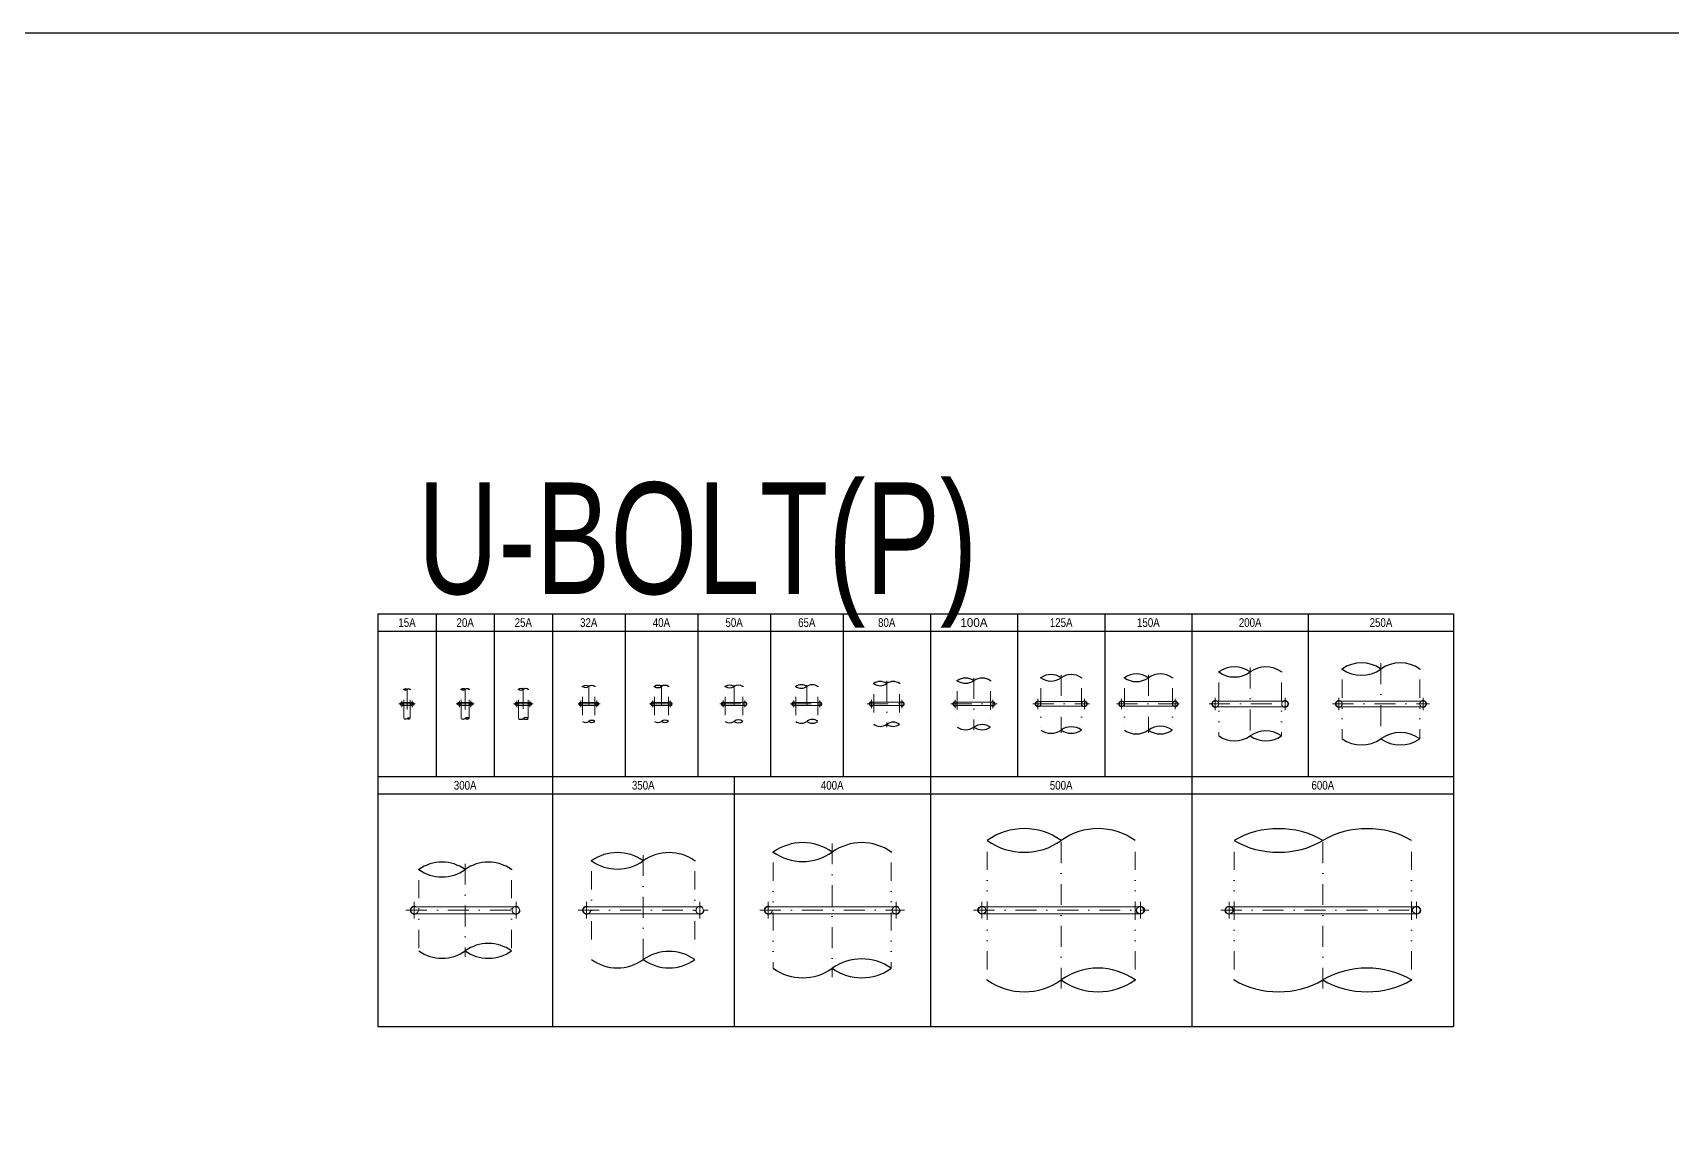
# Model space of a CAD drawing. Extents: x 0 to 90799, y 0 to 77868.
# Drawn here: x 16684 to 22320, y 13221 to 16988 of the extents above; entities that cross this region are included whole.
import ezdxf
from ezdxf.enums import TextEntityAlignment as Align

# ---------------------------------------------------------------- set-up
doc = ezdxf.new("R2010")
doc.units = 0
doc.header["$LTSCALE"] = 30
doc.header["$MEASUREMENT"] = 0
doc.linetypes.add('DGN Style 4', pattern=[4.8, 2.4, -1.2, 0, -1.2])
doc.linetypes.add('DGN Style 6', pattern=[5.7, 0, -1.2, 2.1, -1.2, 0, -1.2])
for name, color, linetype, lineweight in [('L(c)', 1, 'DGN Style 4', 5), ('L(txt)', 2, 'Continuous', 13), ('m_a1', 6, 'Continuous', 5), ('m_a2', 6, 'DGN Style 6', 5)]:
    doc.layers.add(name, color=color, linetype=linetype, lineweight=lineweight)
doc.styles.add('Style-ENGINEERING', font='ENGINEERING.shx')

# ---------------------------------------------------------------- blocks, each defined once
blk = doc.blocks.new('*U969')
for centre in [(-17.5, 0), (17.5, 0)]:
    blk.add_circle(centre, 6)
at = {"layer": 'L(c)'}
for p, q in [((-17.5, 11), (-17.5, -11)), ((17.5, 11), (17.5, -11)), ((-28.5, 0), (28.5, 0))]:
    blk.add_line(p, q, dxfattribs=at)
at = {"layer": 'm_a1'}
for p, q in [((-17.5, 5), (17.5, 5)), ((-17.5, -5), (17.5, -5))]:
    blk.add_line(p, q, dxfattribs=at)
for centre, start, end in [((-17.5, 0), 89.9998, 270.0002), ((17.5, 0), 270.0002, 89.9998)]:
    blk.add_arc(centre, 5, start, end, dxfattribs=at)
blk = doc.blocks.new('*U970')
for centre in [(-20, 0), (20, 0)]:
    blk.add_circle(centre, 6)
at = {"layer": 'L(c)'}
for p, q in [((-20, 11), (-20, -11)), ((20, 11), (20, -11)), ((-31, 0), (31, 0))]:
    blk.add_line(p, q, dxfattribs=at)
at = {"layer": 'm_a1'}
for p, q in [((-20, 5), (20, 5)), ((-20, -5), (20, -5))]:
    blk.add_line(p, q, dxfattribs=at)
for centre, start, end in [((-20, 0), 89.9998, 270.0002), ((20, 0), 270.0002, 89.9998)]:
    blk.add_arc(centre, 5, start, end, dxfattribs=at)
blk = doc.blocks.new('*U971')
for centre in [(-22.5, 0), (22.5, 0)]:
    blk.add_circle(centre, 6)
at = {"layer": 'L(c)'}
for p, q in [((-33.5, 0), (33.5, 0)), ((-22.5, 11), (-22.5, -11)), ((22.5, 11), (22.5, -11))]:
    blk.add_line(p, q, dxfattribs=at)
at = {"layer": 'm_a1'}
for p, q in [((-22.5, 5), (22.5, 5)), ((-22.5, -5), (22.5, -5))]:
    blk.add_line(p, q, dxfattribs=at)
for centre, start, end in [((-22.5, 0), 89.9998, 270.0002), ((22.5, 0), 269.9998, 90.0002)]:
    blk.add_arc(centre, 5, start, end, dxfattribs=at)
blk = doc.blocks.new('*U972')
for centre in [(-27.5, 0), (27.5, 0)]:
    blk.add_circle(centre, 6.25)
at = {"layer": 'L(c)'}
for p, q in [((38.8, 0), (-38.7, 0)), ((-27.5, 11.3), (-27.5, -11.2)), ((27.5, 11.3), (27.5, -11.2))]:
    blk.add_line(p, q, dxfattribs=at)
at = {"layer": 'm_a1'}
for p, q in [((27.5, 5), (-27.5, 5)), ((27.5, -5), (-27.5, -5))]:
    blk.add_line(p, q, dxfattribs=at)
for centre, start, end in [((-27.5, 0), 89.9998, 270.0002), ((27.5, 0), 270.0002, 89.9998)]:
    blk.add_arc(centre, 5, start, end, dxfattribs=at)
blk = doc.blocks.new('*U973')
for centre in [(-30, 0), (30, 0)]:
    blk.add_circle(centre, 6.5)
at = {"layer": 'L(c)'}
for p, q in [((-30, 11.5), (-30, -11.5)), ((30, 11.5), (30, -11.5)), ((-41.5, 0), (41.5, 0))]:
    blk.add_line(p, q, dxfattribs=at)
at = {"layer": 'm_a1'}
for p, q in [((-30, 5), (30, 5)), ((-30, -5), (30, -5))]:
    blk.add_line(p, q, dxfattribs=at)
for centre, start, end in [((-30, 0), 89.9998, 270.0002), ((30, 0), 269.9998, 90.0002)]:
    blk.add_arc(centre, 5, start, end, dxfattribs=at)
blk = doc.blocks.new('*U974')
for centre in [(-37.5, 0), (37.5, 0)]:
    blk.add_circle(centre, 6.5)
at = {"layer": 'L(c)'}
for p, q in [((-49, 0), (49, 0)), ((-37.5, 11.5), (-37.5, -11.5)), ((37.5, 11.5), (37.5, -11.5))]:
    blk.add_line(p, q, dxfattribs=at)
at = {"layer": 'm_a1'}
for p, q in [((-37.5, 5), (37.5, 5)), ((-37.5, -5), (37.5, -5))]:
    blk.add_line(p, q, dxfattribs=at)
for centre, start, end in [((-37.5, 0), 89.9998, 270.0002), ((37.5, 0), 269.9998, 90.0002)]:
    blk.add_arc(centre, 5, start, end, dxfattribs=at)
blk = doc.blocks.new('*U975')
for centre in [(-45, 0), (45, 0)]:
    blk.add_circle(centre, 6.5)
at = {"layer": 'L(c)'}
for p, q in [((-56.5, 0), (56.5, 0)), ((-45, 11.5), (-45, -11.5)), ((45, 11.5), (45, -11.5))]:
    blk.add_line(p, q, dxfattribs=at)
at = {"layer": 'm_a1'}
for p, q in [((-45, 5), (45, 5)), ((-45, -5), (45, -5))]:
    blk.add_line(p, q, dxfattribs=at)
for centre, start, end in [((-45, 0), 90, 270), ((45, 0), 270, 90)]:
    blk.add_arc(centre, 5, start, end, dxfattribs=at)
blk = doc.blocks.new('*U976')
for centre in [(-52.5, 0), (52.5, 0)]:
    blk.add_circle(centre, 7.5)
at = {"layer": 'L(c)'}
for p, q in [((-67, 0), (67, 0)), ((-52.5, 14.5), (-52.5, -14.5)), ((52.5, 14.5), (52.5, -14.5))]:
    blk.add_line(p, q, dxfattribs=at)
at = {"layer": 'm_a1'}
for p, q in [((-52.5, 6), (52.5, 6)), ((52.5, -6), (-52.5, -6))]:
    blk.add_line(p, q, dxfattribs=at)
for centre, start, end in [((-52.5, 0), 89.9998, 270.0002), ((52.5, 0), 269.9998, 90.0002)]:
    blk.add_arc(centre, 6, start, end, dxfattribs=at)
blk = doc.blocks.new('*U977')
for centre in [(-65, 0), (65, 0)]:
    blk.add_circle(centre, 7.5)
at = {"layer": 'L(c)'}
for p, q in [((-65, 14.5), (-65, -14.5)), ((65, 14.5), (65, -14.5)), ((-79.5, 0), (79.5, 0))]:
    blk.add_line(p, q, dxfattribs=at)
at = {"layer": 'm_a1'}
for p, q in [((-65, 6), (65, 6)), ((-65, -6), (65, -6))]:
    blk.add_line(p, q, dxfattribs=at)
for centre, start, end in [((-65, 0), 89.9998, 270.0002), ((65, 0), 269.9998, 90.0002)]:
    blk.add_arc(centre, 6, start, end, dxfattribs=at)
blk = doc.blocks.new('*U978')
for centre in [(-80, 0), (80, 0)]:
    blk.add_circle(centre, 9.5)
at = {"layer": 'L(c)'}
for p, q in [((-80, 17.5), (-80, -17.5)), ((80, 17.5), (80, -17.5)), ((-97.5, 0), (97.5, 0))]:
    blk.add_line(p, q, dxfattribs=at)
at = {"layer": 'm_a1'}
for p, q in [((-80, 8), (80, 8)), ((-80, -8), (80, -8))]:
    blk.add_line(p, q, dxfattribs=at)
for centre, start, end in [((-80, 0), 89.9998, 270.0002), ((80, 0), 269.9998, 90.0002)]:
    blk.add_arc(centre, 8, start, end, dxfattribs=at)
blk = doc.blocks.new('*U979')
for centre in [(-92.5, 0), (92.5, 0)]:
    blk.add_circle(centre, 9.5)
at = {"layer": 'L(c)'}
for p, q in [((-92.5, 17.5), (-92.5, -17.5)), ((92.5, 17.5), (92.5, -17.5)), ((-110, 0), (110, 0))]:
    blk.add_line(p, q, dxfattribs=at)
at = {"layer": 'm_a1'}
for p, q in [((-92.5, 8), (92.5, 8)), ((-92.5, -8), (92.5, -8))]:
    blk.add_line(p, q, dxfattribs=at)
for centre, start, end in [((-92.5, 0), 89.9998, 270.0002), ((92.5, 0), 269.9998, 90.0002)]:
    blk.add_arc(centre, 8, start, end, dxfattribs=at)
blk = doc.blocks.new('*U980')
for centre in [(-120, 0), (120, 0)]:
    blk.add_circle(centre, 11.5)
at = {"layer": 'L(c)'}
for p, q in [((-141.5, 0), (141.5, 0)), ((-120, 21.5), (-120, -21.5)), ((120, 21.5), (120, -21.5))]:
    blk.add_line(p, q, dxfattribs=at)
at = {"layer": 'm_a1'}
for p, q in [((-120, 10), (120, 10)), ((120, -10), (-120, -10))]:
    blk.add_line(p, q, dxfattribs=at)
for centre, start, end in [((-120, 0), 89.9989, 270.0011), ((120, 0), 269.9989, 90.0011)]:
    blk.add_arc(centre, 10, start, end, dxfattribs=at)
blk = doc.blocks.new('*U981')
for centre in [(-145, 0), (145, 0)]:
    blk.add_circle(centre, 11.5)
at = {"layer": 'L(c)'}
for p, q in [((-166.5, 0), (166.5, 0)), ((-145, 21.5), (-145, -21.5)), ((145, 21.5), (145, -21.5))]:
    blk.add_line(p, q, dxfattribs=at)
at = {"layer": 'm_a1'}
for p, q in [((-145, 10), (145, 10)), ((145, -10), (-145, -10))]:
    blk.add_line(p, q, dxfattribs=at)
for centre, start, end in [((-145, 0), 89.9989, 270.0011), ((145, 0), 269.9989, 90.0011)]:
    blk.add_arc(centre, 10, start, end, dxfattribs=at)
blk = doc.blocks.new('*U982')
for centre in [(-322.5, 0), (322.5, 0)]:
    blk.add_circle(centre, 13.5)
at = {"layer": 'L(c)'}
for p, q in [((-351, 0), (351, 0)), ((-322.5, -28.5), (-322.5, 28.5)), ((322.5, -28.5), (322.5, 28.5))]:
    blk.add_line(p, q, dxfattribs=at)
at = {"layer": 'm_a1'}
for p, q in [((-322.5, 12), (322.5, 12)), ((-322.5, -12), (322.5, -12))]:
    blk.add_line(p, q, dxfattribs=at)
for centre, start, end in [((-322.5, 0), 89.9989, 270.0011), ((322.5, 0), 270.0011, 89.9989)]:
    blk.add_arc(centre, 12, start, end, dxfattribs=at)
blk = doc.blocks.new('*U983')
for centre in [(-272.5, 0), (272.5, 0)]:
    blk.add_circle(centre, 13.5)
at = {"layer": 'L(c)'}
for p, q in [((-301, 0), (301, 0)), ((-272.5, -28.5), (-272.5, 28.5)), ((272.5, -28.5), (272.5, 28.5))]:
    blk.add_line(p, q, dxfattribs=at)
at = {"layer": 'm_a1'}
for p, q in [((-272.5, 12), (272.5, 12)), ((-272.5, -12), (272.5, -12))]:
    blk.add_line(p, q, dxfattribs=at)
for centre, start, end in [((-272.5, 0), 89.9989, 270.0011), ((272.5, 0), 270.0011, 89.9989)]:
    blk.add_arc(centre, 12, start, end, dxfattribs=at)
blk = doc.blocks.new('*U984')
for centre in [(-220, 0), (220, 0)]:
    blk.add_circle(centre, 13.5)
at = {"layer": 'L(c)'}
for p, q in [((-220, 28.5), (-220, -28.5)), ((220, 28.5), (220, -28.5)), ((-248.5, 0), (248.5, 0))]:
    blk.add_line(p, q, dxfattribs=at)
at = {"layer": 'm_a1'}
for p, q in [((-220, 12), (220, 12)), ((-220, -12), (220, -12))]:
    blk.add_line(p, q, dxfattribs=at)
for centre, start, end in [((-220, 0), 89.9989, 270.0011), ((220, 0), 269.9989, 90.0011)]:
    blk.add_arc(centre, 12, start, end, dxfattribs=at)
blk = doc.blocks.new('*U985')
for centre in [(-195, 0), (195, 0)]:
    blk.add_circle(centre, 13.5)
at = {"layer": 'L(c)'}
for p, q in [((-195, 28.5), (-195, -28.5)), ((195, 28.5), (195, -28.5)), ((-223.5, 0), (223.5, 0))]:
    blk.add_line(p, q, dxfattribs=at)
at = {"layer": 'm_a1'}
for p, q in [((-195, 12), (195, 12)), ((-195, -12), (195, -12))]:
    blk.add_line(p, q, dxfattribs=at)
for centre, start, end in [((-195, 0), 89.9989, 270.0011), ((195, 0), 269.9989, 90.0011)]:
    blk.add_arc(centre, 12, start, end, dxfattribs=at)
blk = doc.blocks.new('*U986')
for centre in [(-175, 0), (175, 0)]:
    blk.add_circle(centre, 13.5)
at = {"layer": 'L(c)'}
for p, q in [((-175, 28.5), (-175, -28.5)), ((175, 28.5), (175, -28.5)), ((-203.5, 0), (203.5, 0))]:
    blk.add_line(p, q, dxfattribs=at)
at = {"layer": 'm_a1'}
for p, q in [((-175, 12), (175, 12)), ((175, -12), (-175, -12))]:
    blk.add_line(p, q, dxfattribs=at)
for centre, start, end in [((-175, 0), 89.9989, 270.0011), ((175, 0), 269.9989, 90.0011)]:
    blk.add_arc(centre, 12, start, end, dxfattribs=at)

msp = doc.modelspace()

# ---------------------------------------------------------------- linework, layer by layer
for p, q in [((17871.4, 14987.7), (17871.4, 13567.7)), ((17871.4, 14987.7), (21571.4, 14987.7)), ((18071.4, 14987.7), (18071.4, 14427.7)), ((18271.4, 14987.7), (18271.4, 14427.7)), ((18471.4, 14987.7), (18471.4, 14427.7)), ((18721.4, 14987.7), (18721.4, 14427.7)), ((18971.4, 14987.7), (18971.4, 14427.7)), ((19221.4, 14987.7), (19221.4, 14427.7)), ((19471.4, 14987.7), (19471.4, 14427.7)), ((19771.4, 14987.7), (19771.4, 14427.7)), ((20071.4, 14987.7), (20071.4, 14427.7)), ((20371.4, 14987.7), (20371.4, 14427.7)), ((20671.4, 14987.7), (20671.4, 14427.7)), ((21071.4, 14987.7), (21071.4, 14427.7)), ((21571.4, 14987.7), (21571.4, 13567.7)), ((17871.4, 14927.7), (21571.4, 14927.7)), ((17871.4, 14427.7), (21571.4, 14427.7)), ((18471.4, 14427.7), (18471.4, 13567.7)), ((19096.4, 14427.7), (19096.4, 13567.7)), ((19771.4, 14427.7), (19771.4, 13567.7)), ((20671.4, 14427.7), (20671.4, 13567.7)), ((17871.4, 14367.7), (21571.4, 14367.7)), ((17871.4, 13567.7), (21571.4, 13567.7))]:
    msp.add_line(p, q)
at = {"flags": 128}
msp.add_lwpolyline([(0, 16987.7), (28414.5, 16987.7), (28414.5, 0), (0, 0)], close=True, dxfattribs=at)
for centre, radius, start, end in [((19892.8, 14717.6), 49.2, 54.5107, 125.4893), ((19949.9, 14717.6), 49.2, 54.5107, 125.4893), ((20186.4, 14718.7), 60.2, 54.5107, 125.4893), ((20186.4, 14816.7), 60.2, 234.5112, 305.4888), ((20256.3, 14718.7), 60.2, 54.5107, 125.4893), ((20480.1, 14709.8), 71.1, 54.5107, 125.4893), ((20480.1, 14825.6), 71.1, 234.5112, 305.4888), ((20562.7, 14709.8), 71.1, 54.5107, 125.4893), ((20817.3, 14711.9), 93.1, 54.5107, 125.4893), ((20817.3, 14863.5), 93.1, 234.5112, 305.4888), ((20925.4, 14711.9), 93.1, 54.5107, 125.4893), ((21254.5, 14704), 115.1, 54.5107, 125.4893), ((21254.5, 14891.5), 115.1, 234.5112, 305.4888), ((21388.2, 14704), 115.1, 54.5107, 125.4893), ((17965.9, 14720.1), 9.34, 54.5107, 125.4893), ((17965.9, 14735.3), 9.34, 234.5112, 305.4888), ((17976.8, 14720.1), 9.34, 54.5107, 125.4893), ((18164.6, 14718.2), 11.7, 54.5107, 125.4893), ((18164.6, 14737.2), 11.7, 234.5112, 305.4888), ((18178.2, 14718.2), 11.7, 54.5107, 125.4893), ((18362.9, 14715.8), 14.6, 54.5107, 125.4893), ((18362.9, 14739.6), 14.6, 234.5112, 305.4888), ((18379.9, 14715.8), 14.6, 54.5107, 125.4893), ((18585.7, 14722.7), 18.4, 54.5107, 125.4893), ((18585.7, 14752.7), 18.4, 234.5112, 305.4888), ((18607, 14722.7), 18.4, 54.5107, 125.4893), ((18834.2, 14720.7), 20.9, 54.5107, 125.4893), ((18834.2, 14754.7), 20.9, 234.5112, 305.4888), ((18858.5, 14720.7), 20.9, 54.5107, 125.4893), ((19081.2, 14716.5), 26.1, 54.5107, 125.4893), ((19081.2, 14758.9), 26.1, 234.5112, 305.4888), ((19111.5, 14716.5), 26.1, 54.5107, 125.4893), ((19327.3, 14711), 32.9, 54.5107, 125.4893), ((19327.3, 14764.5), 32.9, 234.5112, 305.4888), ((19365.4, 14711), 32.9, 54.5107, 125.4893), ((19599.1, 14716.5), 38.4, 54.5107, 125.4893), ((19599.1, 14778.9), 38.4, 234.5112, 305.4888), ((19643.6, 14716.5), 38.4, 54.5107, 125.4893), ((19892.8, 14797.8), 49.2, 234.5112, 305.4888), ((17965.9, 14635.3), 9.34, 234.5107, 305.4893), ((17976.8, 14620.1), 9.34, 54.5112, 125.4888), ((17976.8, 14635.3), 9.34, 234.5107, 305.4893), ((18164.6, 14637.2), 11.7, 234.5107, 305.4893), ((18178.2, 14618.2), 11.7, 54.5112, 125.4888), ((18178.2, 14637.2), 11.7, 234.5107, 305.4893), ((18362.9, 14639.6), 14.6, 234.5107, 305.4893), ((18379.9, 14615.8), 14.6, 54.5112, 125.4888), ((18379.9, 14639.6), 14.6, 234.5107, 305.4893), ((18585.7, 14632.7), 18.4, 234.5107, 305.4893), ((18607, 14602.7), 18.4, 54.5112, 125.4888), ((18607, 14632.7), 18.4, 234.5107, 305.4893), ((18834.2, 14634.7), 20.9, 234.5107, 305.4893), ((18858.5, 14600.7), 20.9, 54.5112, 125.4888), ((18858.5, 14634.7), 20.9, 234.5107, 305.4893), ((19081.2, 14638.9), 26.1, 234.5107, 305.4893), ((19111.5, 14596.5), 26.1, 54.5112, 125.4888), ((19111.5, 14638.9), 26.1, 234.5107, 305.4893), ((19327.3, 14644.5), 32.9, 234.5107, 305.4893), ((19365.4, 14591), 32.9, 54.5112, 125.4888), ((19365.4, 14644.5), 32.9, 234.5107, 305.4893), ((19599.1, 14638.9), 38.4, 234.5107, 305.4893), ((19643.6, 14576.5), 38.4, 54.5112, 125.4888), ((19643.6, 14638.9), 38.4, 234.5107, 305.4893), ((19892.8, 14637.8), 49.2, 234.5107, 305.4893), ((19949.9, 14557.6), 49.2, 54.5112, 125.4888), ((19949.9, 14637.8), 49.2, 234.5107, 305.4893), ((20256.3, 14538.7), 60.2, 54.5112, 125.4888), ((20562.7, 14529.8), 71.1, 54.5112, 125.4888), ((20186.4, 14636.7), 60.2, 234.5107, 305.4893), ((20256.3, 14636.7), 60.2, 234.5107, 305.4893), ((20480.1, 14645.6), 71.1, 234.5107, 305.4893), ((20562.7, 14645.6), 71.1, 234.5107, 305.4893), ((20817.3, 14643.5), 93.1, 234.5107, 305.4893), ((20925.4, 14491.9), 93.1, 54.5112, 125.4888), ((20925.4, 14643.5), 93.1, 234.5107, 305.4893), ((21254.5, 14651.5), 115.1, 234.5107, 305.4893), ((21388.2, 14464), 115.1, 54.5112, 125.4888), ((21388.2, 14651.5), 115.1, 234.5107, 305.4893), ((20094.4, 14029.6), 218.8, 54.5107, 125.4893), ((20094.4, 14385.8), 218.8, 234.5112, 305.4888), ((20348.4, 14029.6), 218.8, 54.5107, 125.4893), ((18695, 14013), 153.1, 54.5107, 125.4893), ((18872.8, 14013), 153.1, 54.5107, 125.4893), ((19332.3, 14025.2), 175, 54.5107, 125.4893), ((19332.3, 14310.2), 175, 234.5112, 305.4888), ((19535.5, 14025.2), 175, 54.5107, 125.4893), ((18091.7, 13996), 137.2, 54.5107, 125.4893), ((18091.7, 14219.4), 137.2, 234.5112, 305.4888), ((18251, 13996), 137.2, 54.5107, 125.4893), ((18695, 14262.4), 153.1, 234.5112, 305.4888), ((18091.7, 13939.4), 137.2, 234.5107, 305.4893), ((18251, 13716), 137.2, 54.5112, 125.4888), ((18251, 13939.4), 137.2, 234.5107, 305.4893), ((18872.8, 13673), 153.1, 54.5112, 125.4888), ((18695, 13922.4), 153.1, 234.5107, 305.4893), ((18872.8, 13922.4), 153.1, 234.5107, 305.4893), ((19332.3, 13910.2), 175, 234.5107, 305.4893), ((19535.5, 13625.2), 175, 54.5112, 125.4888), ((19535.5, 13910.2), 175, 234.5107, 305.4893), ((20348.4, 13549.6), 218.8, 54.5112, 125.4888), ((20094.4, 13905.8), 218.8, 234.5107, 305.4893), ((20348.4, 13905.8), 218.8, 234.5107, 305.4893)]:
    msp.add_arc(centre, radius, start, end)
for centre, major_axis, ratio, start_param, end_param in [((20969, 14029.6), (-262.5, 0), 0.833333, 4.092983, 5.331795), ((21273.8, 14029.6), (-262.5, 0), 0.833333, 4.092983, 5.331795), ((20969, 14385.8), (-262.5, 0), 0.833331, 0.9514, 2.190193), ((21273.8, 13549.6), (262.5, 0), 0.833331, 0.9514, 2.190193), ((20969, 13905.8), (262.5, 0), 0.833333, 4.092983, 5.331795), ((21273.8, 13905.8), (262.5, 0), 0.833333, 4.092983, 5.331795)]:
    msp.add_ellipse(centre, major_axis=major_axis, ratio=ratio, start_param=start_param, end_param=end_param)
at = {"layer": 'L(c)'}
for p, q in [((19921.4, 14767.7), (19921.4, 14587.7)), ((20221.4, 14777.7), (20221.4, 14577.7)), ((20521.4, 14777.7), (20521.4, 14577.7)), ((20871.4, 14802.7), (20871.4, 14552.7)), ((21321.4, 14817.7), (21321.4, 14537.7)), ((17971.4, 14730.7), (17971.4, 14624.7)), ((18171.4, 14730.7), (18171.4, 14624.7)), ((18371.4, 14732.7), (18371.4, 14622.7)), ((18596.4, 14742.7), (18596.4, 14612.7)), ((18846.4, 14742.7), (18846.4, 14612.7)), ((19096.4, 14742.7), (19096.4, 14612.7)), ((19346.4, 14742.7), (19346.4, 14612.7)), ((19621.4, 14757.7), (19621.4, 14597.7)), ((20221.4, 13697.7), (20221.4, 14237.7)), ((21121.4, 13697.7), (21121.4, 14237.7)), ((18783.9, 14157.7), (18783.9, 13777.7)), ((19433.9, 14197.7), (19433.9, 13737.7)), ((18171.4, 14127.7), (18171.4, 13807.7))]:
    msp.add_line(p, q, dxfattribs=at)
at = {"layer": 'm_a2'}
for p, q in [((20151.5, 14767.7), (20151.5, 14587.7)), ((20291.3, 14767.7), (20291.3, 14587.7)), ((20438.8, 14767.7), (20438.8, 14587.7)), ((20604, 14767.7), (20604, 14587.7)), ((20763.2, 14787.7), (20763.2, 14567.7)), ((20979.5, 14787.7), (20979.5, 14567.7)), ((21187.7, 14797.7), (21187.7, 14557.7)), ((21455.1, 14797.7), (21455.1, 14557.7)), ((17960.5, 14727.7), (17960.5, 14627.7)), ((17982.2, 14727.7), (17982.2, 14627.7)), ((18157.8, 14727.7), (18157.8, 14627.7)), ((18185, 14727.7), (18185, 14627.7)), ((18354.4, 14727.7), (18354.4, 14627.7)), ((18388.4, 14727.7), (18388.4, 14627.7)), ((18575, 14737.7), (18575, 14617.7)), ((18617.7, 14737.7), (18617.7, 14617.7)), ((18822.1, 14737.7), (18822.1, 14617.7)), ((18870.7, 14737.7), (18870.7, 14617.7)), ((19066.1, 14737.7), (19066.1, 14617.7)), ((19126.6, 14737.7), (19126.6, 14617.7)), ((19308.2, 14737.7), (19308.2, 14617.7)), ((19384.5, 14737.7), (19384.5, 14617.7)), ((19576.8, 14747.7), (19576.8, 14607.7)), ((19665.9, 14747.7), (19665.9, 14607.7)), ((19864.2, 14757.7), (19864.2, 14597.7)), ((19978.5, 14757.7), (19978.5, 14597.7)), ((19967.4, 13727.7), (19967.4, 14207.7)), ((20475.4, 13727.7), (20475.4, 14207.7)), ((20816.6, 13727.7), (20816.6, 14207.7)), ((21426.2, 13727.7), (21426.2, 14207.7)), ((19230.7, 14167.7), (19230.7, 13767.7)), ((19637.1, 14167.7), (19637.1, 13767.7)), ((18012.1, 14107.7), (18012.1, 13827.7)), ((18330.6, 14107.7), (18330.6, 13827.7)), ((18606.1, 14137.7), (18606.1, 13797.7)), ((18961.7, 14137.7), (18961.7, 13797.7))]:
    msp.add_line(p, q, dxfattribs=at)

# ---------------------------------------------------------------- block references
for name, p in [('*U969', (17971.4, 14677.7)), ('*U970', (18171.4, 14677.7)), ('*U971', (18371.4, 14677.7)), ('*U972', (18596.4, 14677.7)), ('*U983', (20221.4, 13967.7)), ('*U982', (21121.4, 13967.7))]:
    msp.add_blockref(name, p)
at = {"layer": 'L(c)'}
for name, p in [('*U973', (18846.4, 14677.7)), ('*U974', (19096.4, 14677.7)), ('*U975', (19346.4, 14677.7)), ('*U976', (19621.4, 14677.7)), ('*U977', (19921.4, 14677.7)), ('*U978', (20221.4, 14677.7)), ('*U979', (20521.4, 14677.7)), ('*U980', (20871.4, 14677.7)), ('*U981', (21321.4, 14677.7)), ('*U986', (18171.4, 13967.7)), ('*U985', (18783.9, 13967.7)), ('*U984', (19433.9, 13967.7))]:
    msp.add_blockref(name, p, dxfattribs=at)

# ---------------------------------------------------------------- texts
at = {"layer": 'L(txt)', "style": 'Style-ENGINEERING', "width": 0.75}
msp.add_text('U-BOLT(P)', height=384, dxfattribs=at).set_placement((18007.6, 15248), align=Align.MIDDLE_LEFT)
at = {"layer": 'L(txt)', "style": 'Style-ENGINEERING'}
for s, width, p in [('15A', 0.833334, (17971.4, 14957.7)), ('20A', 0.833334, (18171.4, 14957.7)), ('25A', 0.833334, (18371.4, 14957.7)), ('32A', 0.833334, (18596.4, 14957.7)), ('40A', 0.833334, (18846.4, 14957.7)), ('50A', 0.833334, (19096.4, 14957.7)), ('65A', 0.833334, (19346.4, 14957.7)), ('80A', 0.833334, (19621.4, 14957.7)), ('125A', 0.833334, (20221.4, 14957.7)), ('150A', 0.833332, (20521.4, 14957.7)), ('200A', 0.833332, (20871.4, 14957.7)), ('250A', 0.833332, (21321.4, 14957.7)), ('300A', 0.833332, (18171.4, 14397.7)), ('350A', 0.833332, (18783.9, 14397.7)), ('400A', 0.833332, (19433.9, 14397.7)), ('500A', 0.833332, (20221.4, 14397.7)), ('600A', 0.833332, (21121.4, 14397.7))]:
    msp.add_text(s, height=30, dxfattribs=dict(at, width=width)).set_placement(p, align=Align.MIDDLE_CENTER)
msp.add_text('100A', height=30, dxfattribs=at).set_placement((19921.4, 14957.7), align=Align.MIDDLE_CENTER)

doc.saveas('drawing.dxf')
